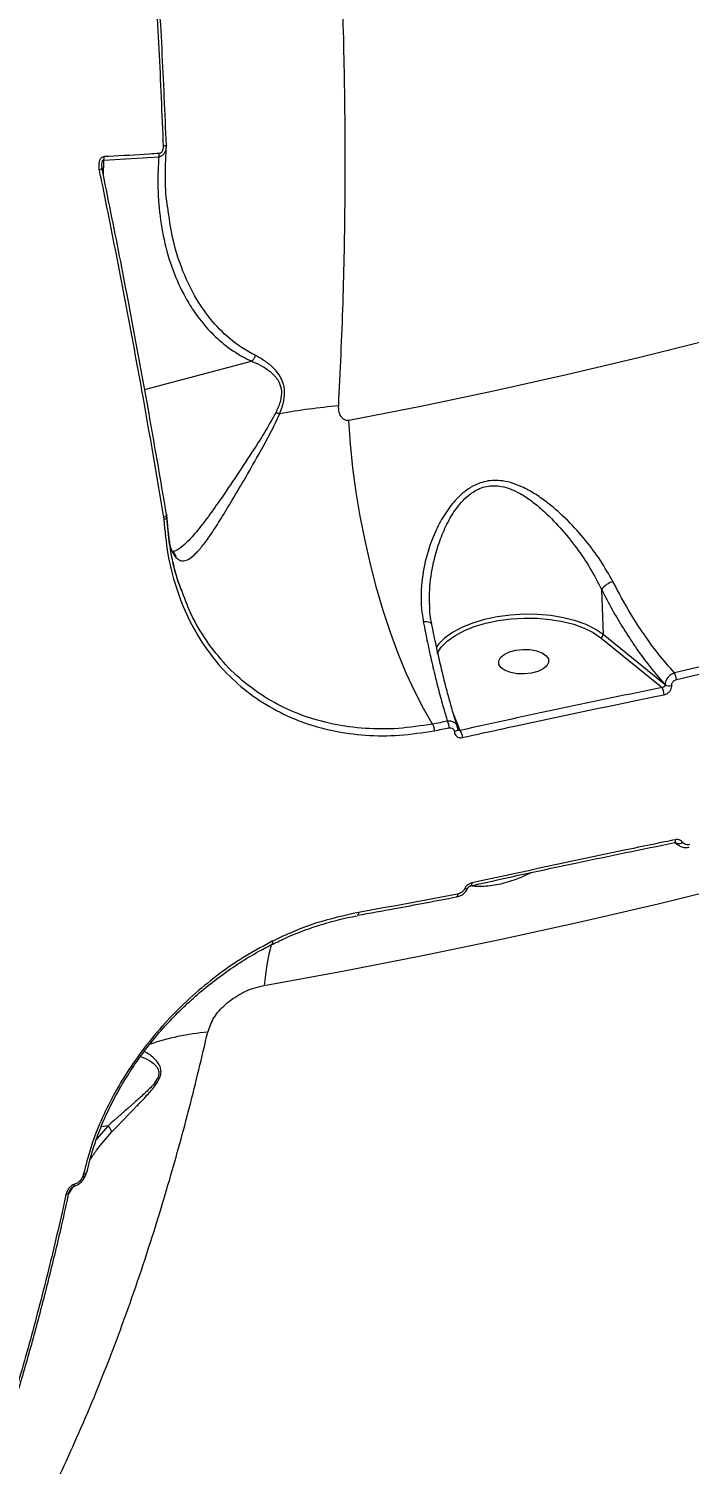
# Model space of a CAD drawing. Header units: millimetres. Extents: x -7447 to 8662, y -5576 to 6370.
# Drawn here: x 3415.1 to 3533.4, y -2209 to -1951.9 of the extents above; entities that cross this region are included whole.
import ezdxf

# ---------------------------------------------------------------- set-up
doc = ezdxf.new("R2010")
doc.units = ezdxf.units.MM
doc.layers.add('DiKom', color=7, linetype='Continuous')
doc.layers.add('DIKOM_ОБЪЕКТ', color=7, linetype='Continuous')
doc.styles.add('style1', font='arial.ttf', dxfattribs={"width": 0.8})
doc.dimstyles.new('1-50', dxfattribs={"dimtxt": 300, "dimasz": 200, "dimexe": 100, "dimexo": 0, "dimgap": 100, "dimtad": 1, "dimdec": 0, "dimtxsty": 'style1', "dimcen": 0, "dimclrd": 7, "dimclre": 7, "dimadec": 1, "dimazin": 2, "dimtfac": 1, "dimtdec": 0, "dimtmove": 1, "dimatfit": 3, "dimfxl": 0, "dimlwd": 25, "dimlwe": 18, "dimarcsym": 0})

# ---------------------------------------------------------------- blocks, each defined once
blk = doc.blocks.new('*D10')
at = {"color": 7, "linetype": 'Continuous', "lineweight": 18, "transparency": 16777216}
for p, q in [((-5489.75, 240.8), (-5489.75, 4573.49)), ((4778.18, -2126.78), (4778.18, 4573.49))]:
    blk.add_line(p, q, dxfattribs=at)
at = {"color": 7, "linetype": 'Continuous', "lineweight": 25, "transparency": 16777216}
blk.add_line((4578.18, 4473.49), (-5289.75, 4473.49), dxfattribs=at)
at = {"color": 7, "linetype": 'Continuous', "transparency": 16777216}
for points in [[(-5289.75, 4506.82), (-5289.75, 4440.16), (-5489.75, 4473.49)], [(4578.18, 4506.82), (4578.18, 4440.16), (4778.18, 4473.49)]]:
    blk.add_solid(points, dxfattribs=at)
at = {"layer": 'Defpoints', "color": 0, "linetype": 'Continuous', "transparency": 16777216}
for p in [(-5489.75, 4473.49), (-5489.75, 240.8), (4778.18, -2126.78)]:
    blk.add_point(p, dxfattribs=at)
at = {"color": 0, "linetype": 'Continuous', "lineweight": 15, "transparency": 16777216, "insert": (-777.31, 4726.76), "char_height": 300, "attachment_point": 5, "style": 'style1'}
blk.add_mtext('10300', dxfattribs=at)
blk = doc.blocks.new('*D11')
at = {"color": 7, "linetype": 'Continuous', "lineweight": 18, "transparency": 16777216}
for p, q in [((2045.4, 3512.26), (7772.09, 3512.26)), ((-1858.48, -4091.08), (7772.09, -4091.08))]:
    blk.add_line(p, q, dxfattribs=at)
at = {"color": 7, "linetype": 'Continuous', "lineweight": 25, "transparency": 16777216}
blk.add_line((7672.09, -3891.08), (7672.09, 3312.26), dxfattribs=at)
at = {"color": 7, "linetype": 'Continuous', "transparency": 16777216}
for points in [[(7638.76, 3312.26), (7705.42, 3312.26), (7672.09, 3512.26)], [(7638.76, -3891.08), (7705.42, -3891.08), (7672.09, -4091.08)]]:
    blk.add_solid(points, dxfattribs=at)
at = {"layer": 'Defpoints', "color": 0, "linetype": 'Continuous', "transparency": 16777216}
for p in [(2045.4, 3512.26), (7672.09, 3512.26), (-1858.48, -4091.08)]:
    blk.add_point(p, dxfattribs=at)
at = {"color": 0, "linetype": 'Continuous', "lineweight": 15, "transparency": 16777216, "insert": (7418.92, 3.22), "char_height": 300, "attachment_point": 5, "rotation": 90, "style": 'style1'}
blk.add_mtext('7600', dxfattribs=at)
blk = doc.blocks.new('*D12')
at = {"layer": 'Defpoints', "color": 0, "transparency": 16777216}
for p in [(-7446.93, 5919.72), (-7446.93, 736.93), (6905.53, -2412.68)]:
    blk.add_point(p, dxfattribs=at)
at = {"layer": 'DiKom', "color": 7, "lineweight": 18, "transparency": 16777216}
for p, q in [((-7446.93, 736.93), (-7446.93, 6019.72)), ((6905.53, -2412.68), (6905.53, 6019.72))]:
    blk.add_line(p, q, dxfattribs=at)
at = {"layer": 'DiKom', "color": 7, "lineweight": 25, "transparency": 16777216}
blk.add_line((6705.53, 5919.72), (-7246.93, 5919.72), dxfattribs=at)
at = {"layer": 'DiKom', "color": 7, "transparency": 16777216}
for points in [[(-7246.93, 5953.05), (-7246.93, 5886.39), (-7446.93, 5919.72)], [(6705.53, 5953.05), (6705.53, 5886.39), (6905.53, 5919.72)]]:
    blk.add_solid(points, dxfattribs=at)
at = {"layer": 'DiKom', "color": 0, "transparency": 16777216, "insert": (-918.31, 6173), "char_height": 300, "attachment_point": 5, "style": 'style1'}
blk.add_mtext('14300', dxfattribs=at)
blk = doc.blocks.new('*D13')
at = {"layer": 'Defpoints', "color": 0, "transparency": 16777216}
for p in [(2049.72, 5594.27), (-1141.86, -5576.35), (8561.69, -5576.35)]:
    blk.add_point(p, dxfattribs=at)
at = {"layer": 'DiKom', "color": 7, "lineweight": 18, "transparency": 16777216}
for p, q in [((2049.72, 5594.27), (8661.69, 5594.27)), ((-1141.86, -5576.35), (8661.69, -5576.35))]:
    blk.add_line(p, q, dxfattribs=at)
at = {"layer": 'DiKom', "color": 7, "lineweight": 25, "transparency": 16777216}
blk.add_line((8561.69, 5394.27), (8561.69, -5376.35), dxfattribs=at)
at = {"layer": 'DiKom', "color": 7, "transparency": 16777216}
for points in [[(8528.35, 5394.27), (8595.02, 5394.27), (8561.69, 5594.27)], [(8528.35, -5376.35), (8595.02, -5376.35), (8561.69, -5576.35)]]:
    blk.add_solid(points, dxfattribs=at)
at = {"layer": 'DiKom', "color": 0, "transparency": 16777216, "insert": (8308.52, 8.96), "char_height": 300, "attachment_point": 5, "rotation": 90, "style": 'style1'}
blk.add_mtext('11200', dxfattribs=at)

msp = doc.modelspace()

# ---------------------------------------------------------------- linework, layer by layer
at = {"layer": 'DIKOM_ОБЪЕКТ', "color": 7, "linetype": 'Continuous', "lineweight": 15}
for p, q in [((3428.51, -1975.41), (3438.37, -1974.83)), ((3439.73, -1973.16), (3439.73, -1972.77)), ((3428.47, -1978.24), (3428.51, -1975.41)), ((3435.83, -2016.51), (3455.01, -2011.46)), ((3439.81, -2039.33), (3439.77, -2038.87)), ((3439.79, -2038.99), (3439.79, -2038.96)), ((3439.23, -2039.42), (3439.24, -2039.46)), ((3439.24, -2039.46), (3439.28, -2039.79)), ((3441.06, -2045.72), (3440.85, -2045.46)), ((3441.17, -2046.24), (3441.45, -2046.6)), ((3442.39, -2052.46), (3442.24, -2052.02)), ((3442.42, -2052.36), (3442.27, -2051.98)), ((3517.71, -2052.32), (3517.99, -2060.41)), ((3487.3, -2058.62), (3487.29, -2058.6)), ((3517.57, -2060.98), (3528.57, -2069.9)), ((3529.1, -2069.42), (3517.99, -2060.41)), ((3529.09, -2069.4), (3529.1, -2069.42)), ((3530.29, -2069.57), (3530.29, -2069.54)), ((3492.41, -2077.58), (3491.24, -2074.8)), ((3491.97, -2077.39), (3491.97, -2077.37)), ((3491.34, -2077.82), (3491.34, -2077.84)), ((3530.83, -2097.67), (3531.31, -2098.01)), ((3531.01, -2097.67), (3531.16, -2097.78)), ((3531.3, -2098), (3531.54, -2098.17)), ((3458.76, -2115.78), (3458.75, -2115.78)), ((3429.28, -2148.44), (3427.18, -2150.88)), ((3429.28, -2148.44), (3428.06, -2148.58)), ((3424.89, -2157.04), (3424.75, -2157.46)), ((3425.46, -2156.68), (3425.47, -2156.64)), ((3422.21, -2160.74), (3423.04, -2159.32))]:
    msp.add_line(p, q, dxfattribs=at)
at = {"layer": 'DIKOM_ОБЪЕКТ', "color": 7, "linetype": 'Continuous', "lineweight": 15, "flags": 128}
for points in [[(3439.73, -1972.77), (3439.74, -1972.8), (3439.72, -1972.82), (3439.68, -1972.85), (3439.61, -1972.88), (3439.52, -1972.9), (3439.42, -1972.92), (3439.3, -1972.94), (3439.16, -1972.96)], [(3428.22, -1976.87), (3428.22, -1976.9), (3428.19, -1976.95), (3428.14, -1977), (3428.06, -1977.05), (3427.95, -1977.11), (3427.83, -1977.16), (3427.68, -1977.21)], [(3428.19, -1976.82), (3428.22, -1976.86), (3428.22, -1976.87)], [(3616.86, -1984.08), (3603.68, -1988.42), (3590.49, -1992.59), (3577.29, -1996.59), (3564.08, -2000.41), (3550.89, -2004.06), (3537.72, -2007.52), (3524.57, -2010.81), (3511.45, -2013.91), (3498.38, -2016.82), (3485.36, -2019.55), (3472.41, -2022.09)], [(3487.42, -2076.45), (3485.81, -2073.69), (3484.23, -2070.64), (3482.71, -2067.33), (3481.26, -2063.78), (3479.88, -2060.03), (3478.59, -2056.1), (3477.39, -2052.02), (3476.3, -2047.82), (3475.33, -2043.55), (3474.47, -2039.22), (3473.75, -2034.88), (3473.16, -2030.55), (3472.71, -2026.28), (3472.41, -2022.09)], [(3439.79, -2038.96), (3439.79, -2039.01), (3439.76, -2039.08), (3439.71, -2039.15), (3439.62, -2039.23), (3439.51, -2039.29), (3439.38, -2039.36), (3439.23, -2039.42)], [(3439.79, -2038.99), (3439.8, -2039.03), (3439.77, -2039.11), (3439.72, -2039.18), (3439.63, -2039.26), (3439.52, -2039.33), (3439.39, -2039.4), (3439.24, -2039.46)], [(3439.75, -2038.88), (3439.78, -2038.94), (3439.79, -2038.96)], [(3592.03, -2051.19), (3584.36, -2053.41), (3576.69, -2055.57), (3569.02, -2057.67), (3561.36, -2059.72), (3553.71, -2061.7), (3546.06, -2063.63), (3538.43, -2065.49), (3530.8, -2067.3)], [(3531.14, -2068.48), (3538.77, -2066.68), (3546.41, -2064.81), (3554.06, -2062.88), (3561.72, -2060.9), (3569.39, -2058.85), (3577.06, -2056.75), (3584.73, -2054.58), (3592.41, -2052.36)], [(3517.99, -2060.41), (3516.6, -2059.46), (3514.94, -2058.63), (3513.03, -2057.94), (3510.92, -2057.4), (3508.65, -2057.02), (3506.27, -2056.81), (3503.84, -2056.78), (3501.41, -2056.92), (3499.03, -2057.24), (3496.75, -2057.72), (3494.62, -2058.36), (3492.69, -2059.15), (3491.01, -2060.05), (3489.6, -2061.06), (3488.51, -2062.16), (3488.09, -2062.71)], [(3487.29, -2058.6), (3487.24, -2058.49), (3487.12, -2058.37), (3486.94, -2058.27), (3486.7, -2058.2), (3486.43, -2058.15), (3486.11, -2058.13), (3485.78, -2058.14)], [(3489.37, -2062.25), (3490.05, -2061.61), (3491.41, -2060.63), (3493.04, -2059.75), (3494.91, -2059), (3496.97, -2058.38), (3499.19, -2057.91), (3501.5, -2057.6), (3503.86, -2057.46), (3506.21, -2057.49), (3508.52, -2057.69), (3510.72, -2058.06), (3512.77, -2058.58), (3514.62, -2059.25), (3516.09, -2059.98)], [(3488.24, -2063.79), (3488.98, -2062.67), (3489.37, -2062.25)], [(3516.09, -2059.98), (3516.23, -2060.06), (3517.57, -2060.98)], [(3505.16, -2067.33), (3503.9, -2067.47), (3502.62, -2067.44), (3501.44, -2067.23), (3500.45, -2066.86), (3499.73, -2066.36), (3499.33, -2065.77), (3499.29, -2065.15), (3499.61, -2064.54), (3500.27, -2063.98), (3501.21, -2063.53), (3502.36, -2063.23), (3503.62, -2063.09), (3504.89, -2063.12), (3506.07, -2063.33), (3507.07, -2063.7), (3507.79, -2064.2), (3508.19, -2064.79), (3508.23, -2065.41), (3507.91, -2066.02), (3507.25, -2066.58), (3506.3, -2067.03), (3505.16, -2067.33)], [(3457.28, -2123.27), (3471.28, -2120.72), (3485.34, -2117.98), (3499.47, -2115.05), (3513.65, -2111.93), (3527.87, -2108.63), (3542.13, -2105.14), (3556.42, -2101.47), (3570.73, -2097.61), (3585.06, -2093.58), (3599.39, -2089.37), (3613.73, -2084.99), (3628.05, -2080.43), (3642.35, -2075.71), (3656.63, -2070.82)], [(3490.12, -2075.94), (3489.78, -2076), (3489.44, -2076.07), (3489.1, -2076.13), (3488.77, -2076.2), (3488.43, -2076.26), (3488.09, -2076.33), (3487.76, -2076.39), (3487.42, -2076.45)], [(3487.72, -2077.65), (3488.06, -2077.58), (3488.4, -2077.52), (3488.73, -2077.45), (3489.07, -2077.39), (3489.41, -2077.33), (3489.75, -2077.26), (3490.08, -2077.2), (3490.42, -2077.13)], [(3491.97, -2077.37), (3491.96, -2077.44), (3491.92, -2077.52), (3491.85, -2077.6), (3491.75, -2077.66), (3491.63, -2077.73), (3491.49, -2077.78), (3491.34, -2077.82)], [(3491.97, -2077.39), (3491.97, -2077.39), (3491.96, -2077.47), (3491.92, -2077.55), (3491.85, -2077.62), (3491.75, -2077.69), (3491.63, -2077.75), (3491.5, -2077.8), (3491.34, -2077.84)], [(3491.95, -2077.29), (3491.97, -2077.36), (3491.97, -2077.37)], [(3530.94, -2097.18), (3530.94, -2097.33), (3530.92, -2097.46), (3530.89, -2097.56), (3530.86, -2097.63), (3530.81, -2097.67), (3530.8, -2097.67)], [(3530.94, -2097.62), (3531.1, -2097.83), (3531.3, -2098)], [(3493.22, -2105.9), (3493.36, -2105.93), (3493.49, -2105.94), (3493.6, -2105.93), (3493.68, -2105.91), (3493.74, -2105.87), (3493.75, -2105.85)], [(3494.46, -2104.91), (3494.46, -2105.06), (3494.44, -2105.19), (3494.41, -2105.3), (3494.37, -2105.37), (3494.32, -2105.41), (3494.31, -2105.41)], [(3491.93, -2106.9), (3489.71, -2107.33), (3487.49, -2107.75), (3485.27, -2108.17), (3483.05, -2108.58), (3480.83, -2108.99), (3478.61, -2109.39), (3476.4, -2109.79), (3474.19, -2110.18)], [(3491.93, -2106.9), (3491.92, -2107.06), (3491.9, -2107.19), (3491.87, -2107.29), (3491.82, -2107.37), (3491.77, -2107.4), (3491.75, -2107.41)], [(3474.19, -2110.18), (3474.17, -2110.33), (3474.15, -2110.47), (3474.11, -2110.57), (3474.05, -2110.64), (3473.99, -2110.68), (3473.97, -2110.69)], [(3458.71, -2115.36), (3458.75, -2115.5), (3458.78, -2115.61), (3458.79, -2115.7), (3458.78, -2115.76), (3458.76, -2115.78)], [(3424.75, -2157.46), (3424.92, -2157.46), (3425.06, -2157.44), (3425.17, -2157.39), (3425.25, -2157.32), (3425.27, -2157.28)]]:
    msp.add_lwpolyline(points, dxfattribs=at)
at = {"layer": 'DIKOM_ОБЪЕКТ', "color": 7, "linetype": 'Continuous', "lineweight": 15}
for centre, radius, start, end in [((3426.97, -1974.82), 1.64, 338.8109, 0.1763), ((3436.79, -1974.27), 1.68, 340.496, 1.2218), ((3498.16, -1930.51), 98.08, 246.7033, 247.1269), ((3480.38, -2132.11), 113.08, 94.9594, 100.362), ((3439.41, -2046.54), 1.78, 9.5394, 37.6653), ((3521.05, -2055.02), 4.29, 107.6183, 141.0842), ((3517.38, -2060.4), 0.609, 288.4154, 359.2818), ((3527.97, -2068.74), 3.18, 4.6016, 26.9389), ((3526.23, -2071.26), 2.7, 1.4834, 30.2715), ((3529.88, -2067.95), 1.64, 241.3819, 284.4984), ((3529.88, -2067.97), 1.65, 241.4114, 284.4826), ((3487.86, -2077.15), 2.57, 0.5074, 28.2602), ((3490.34, -2078.93), 2.47, 1.5314, 33.1623), ((3531.55, -2096.83), 1.03, 247.5788, 310.9612), ((3503.56, -2127.3), 46.45, 165.7171, 175.0137), ((3451.01, -2176.38), 44.9, 94.9209, 108.7309), ((3424.92, -2156.46), 0.582, 266.4581, 336.9985), ((3422.88, -2158.96), 0.402, 306.6059, 10.7237), ((3421.8, -2160.04), 0.574, 266.3264, 338.7471)]:
    msp.add_arc(centre, radius, start, end, dxfattribs=at)
for points, knots in [([(3449.6, -1328.09), (3449.02, -1328.26), (3447.46, -1328.74), (3445.04, -1329.86), (3442.39, -1331.36), (3439.96, -1333.09), (3437.76, -1335), (3435.81, -1337.06), (3434.11, -1339.21), (3432.66, -1341.43), (3431.46, -1343.65), (3430.51, -1345.84), (3429.77, -1347.94), (3429.22, -1349.94), (3428.83, -1351.82), (3428.57, -1353.57), (3428.42, -1355.21), (3428.35, -1356.75), (3428.35, -1358.22), (3428.41, -1359.63), (3428.52, -1361.03), (3428.69, -1362.46), (3428.91, -1363.97), (3429.22, -1365.7), (3429.7, -1367.92), (3430.35, -1370.59), (3431.19, -1373.64), (3432.09, -1376.77), (3433.1, -1380.07), (3434.21, -1383.61), (3435.45, -1387.44), (3436.78, -1391.46), (3438.21, -1395.7), (3439.74, -1400.18), (3441.37, -1404.89), (3443.11, -1409.85), (3444.96, -1415.06), (3446.91, -1420.52), (3448.97, -1426.23), (3451.13, -1432.19), (3453.39, -1438.39), (3455.76, -1444.85), (3458.24, -1451.54), (3460.8, -1458.46), (3463.46, -1465.57), (3466.2, -1472.89), (3469.04, -1480.43), (3471.97, -1488.2), (3475, -1496.19), (3478.12, -1504.39), (3481.33, -1512.79), (3484.62, -1521.41), (3488, -1530.21), (3491.46, -1539.2), (3495, -1548.37), (3498.63, -1557.74), (3502.33, -1567.29), (3506.1, -1576.98), (3509.93, -1586.79), (3513.81, -1596.72), (3517.75, -1606.8), (3521.76, -1617.03), (3525.84, -1627.41), (3529.98, -1637.91), (3534.17, -1648.54), (3538.42, -1659.29), (3542.72, -1670.15), (3547.07, -1681.1), (3551.45, -1692.13), (3555.89, -1703.27), (3560.36, -1714.5), (3564.88, -1725.79), (3569.41, -1737.12), (3573.95, -1748.45), (3578.5, -1759.79), (3583.08, -1771.18), (3587.69, -1782.63), (3592.34, -1794.14), (3597.01, -1805.7), (3601.7, -1817.3), (3606.41, -1828.92), (3611.13, -1840.53), (3615.84, -1852.14), (3620.56, -1863.71), (3625.26, -1875.24), (3629.94, -1886.7), (3634.6, -1898.09), (3639.23, -1909.4), (3643.85, -1920.66), (3648.47, -1931.89), (3653.09, -1943.11), (3657.69, -1954.27), (3662.26, -1965.34), (3666.81, -1976.32), (3671.3, -1987.17), (3675.76, -1997.91), (3680.18, -2008.53), (3684.56, -2019.03), (3688.89, -2029.4), (3693.17, -2039.64), (3697.41, -2049.76), (3701.6, -2059.75), (3705.75, -2069.59), (3709.83, -2079.28), (3713.86, -2088.81), (3717.83, -2098.19), (3721.74, -2107.41), (3725.58, -2116.43), (3729.34, -2125.24), (3733.02, -2133.83), (3736.61, -2142.22), (3740.14, -2150.42), (3743.59, -2158.42), (3746.97, -2166.21), (3750.26, -2173.79), (3753.47, -2181.16), (3756.59, -2188.3), (3759.62, -2195.21), (3762.57, -2201.88), (3765.43, -2208.33), (3768.2, -2214.56), (3770.87, -2220.53), (3773.44, -2226.24), (3775.9, -2231.67), (3778.26, -2236.85), (3780.53, -2241.79), (3782.71, -2246.49), (3784.78, -2250.93), (3786.77, -2255.12), (3788.65, -2259.06), (3790.45, -2262.77), (3792.16, -2266.23), (3793.79, -2269.47), (3795.36, -2272.5), (3796.89, -2275.39), (3798.48, -2278.24), (3799.99, -2280.8), (3801.33, -2282.9), (3802.43, -2284.48), (3803.35, -2285.7), (3804.3, -2286.87), (3805.29, -2288), (3806.36, -2289.12), (3807.52, -2290.23), (3808.82, -2291.34), (3810.27, -2292.46), (3811.9, -2293.57), (3813.74, -2294.64), (3815.8, -2295.66), (3818.07, -2296.57), (3820.55, -2297.33), (3823.19, -2297.89), (3825.96, -2298.23), (3828.8, -2298.31), (3831.78, -2298.1), (3834.85, -2297.59), (3837.9, -2296.71), (3840.21, -2295.84), (3841.44, -2295.18), (3841.75, -2295.02)], [0, 0, 0, 0, 0.001201, 0.003259, 0.00528, 0.007266, 0.00922, 0.011142, 0.013033, 0.014891, 0.016715, 0.018505, 0.020265, 0.022009, 0.023761, 0.025545, 0.0274, 0.029375, 0.031526, 0.033922, 0.036655, 0.039847, 0.04368, 0.04846, 0.054794, 0.064418, 0.07374, 0.082405, 0.090649, 0.099374, 0.107793, 0.116, 0.124155, 0.132208, 0.140204, 0.148165, 0.156105, 0.16404, 0.171985, 0.179859, 0.187756, 0.195668, 0.203577, 0.211463, 0.219306, 0.227092, 0.234914, 0.242753, 0.250582, 0.258408, 0.26624, 0.274083, 0.281947, 0.289758, 0.297586, 0.305445, 0.313317, 0.321175, 0.328997, 0.336766, 0.344537, 0.352361, 0.360174, 0.367986, 0.375802, 0.383628, 0.391472, 0.399286, 0.407091, 0.414925, 0.422774, 0.430618, 0.438438, 0.446218, 0.453962, 0.461712, 0.469492, 0.477299, 0.485125, 0.492968, 0.50082, 0.508677, 0.516531, 0.524377, 0.532208, 0.540019, 0.547805, 0.555561, 0.563299, 0.57111, 0.57894, 0.586781, 0.594625, 0.602464, 0.610289, 0.618082, 0.625893, 0.633697, 0.641496, 0.649296, 0.657103, 0.664925, 0.672775, 0.68059, 0.688424, 0.696282, 0.704149, 0.712008, 0.71984, 0.727631, 0.735426, 0.743254, 0.751076, 0.758899, 0.766729, 0.774573, 0.782442, 0.790279, 0.798122, 0.806004, 0.813906, 0.82181, 0.829693, 0.83754, 0.845367, 0.853285, 0.861211, 0.869157, 0.877137, 0.885169, 0.893274, 0.901498, 0.909749, 0.918211, 0.926975, 0.936274, 0.946829, 0.954445, 0.958709, 0.96234, 0.965388, 0.968008, 0.970318, 0.972407, 0.974346, 0.976192, 0.977994, 0.979788, 0.981591, 0.983423, 0.985288, 0.987183, 0.989099, 0.991027, 0.992963, 0.995111, 0.997225, 0.999298, 1, 1, 1, 1]), ([(3841.72, -2294.95), (3841.66, -2295.01), (3841.46, -2295.22), (3840.76, -2294.73), (3839.59, -2293.44), (3838.03, -2291.19), (3836.12, -2288.08), (3833.88, -2284.13), (3831.33, -2279.38), (3828.47, -2273.85), (3825.3, -2267.54), (3821.78, -2260.37), (3817.91, -2252.32), (3813.69, -2243.38), (3809.15, -2233.65), (3804.36, -2223.25), (3799.34, -2212.22), (3794.1, -2200.59), (3788.6, -2188.29), (3782.8, -2175.23), (3776.69, -2161.38), (3770.29, -2146.75), (3763.66, -2131.52), (3756.88, -2115.85), (3749.97, -2099.81), (3742.94, -2083.43), (3735.75, -2066.57), (3728.34, -2049.12), (3720.7, -2031.07), (3712.86, -2012.45), (3704.89, -1993.46), (3696.89, -1974.33), (3688.88, -1955.08), (3680.86, -1935.77), (3672.79, -1916.24), (3664.59, -1896.35), (3656.28, -1876.11), (3647.87, -1855.56), (3639.46, -1834.93), (3630.72, -1813.4), (3621.66, -1791.01), (3612.32, -1767.81), (3602.99, -1744.55), (3593.69, -1721.28), (3584.45, -1698.07), (3575.83, -1676.29), (3567.8, -1655.95), (3560.37, -1637.03), (3553.08, -1618.41), (3545.88, -1599.95), (3538.8, -1581.7), (3531.84, -1563.68), (3525.09, -1546.12), (3518.62, -1529.22), (3512.45, -1513), (3506.57, -1497.45), (3500.92, -1482.43), (3495.47, -1467.85), (3490.24, -1453.75), (3485.24, -1440.16), (3480.53, -1427.24), (3476.16, -1415.14), (3472.14, -1403.86), (3468.45, -1393.37), (3465.06, -1383.62), (3461.96, -1374.51), (3459.16, -1366.11), (3456.68, -1358.44), (3454.53, -1351.6), (3452.76, -1345.67), (3451.34, -1340.62), (3450.26, -1336.43), (3449.53, -1333.07), (3449.12, -1330.5), (3449.1, -1328.86), (3449.27, -1328.07), (3449.56, -1328.12), (3449.62, -1328.13)], [0, 0, 0, 0, 0.004915, 0.018122, 0.031707, 0.045304, 0.058902, 0.072487, 0.085714, 0.098952, 0.11219, 0.125416, 0.139028, 0.152653, 0.166277, 0.17989, 0.193117, 0.206356, 0.219595, 0.232823, 0.246435, 0.26006, 0.273685, 0.287297, 0.300508, 0.31373, 0.326951, 0.340162, 0.353755, 0.367361, 0.380966, 0.394559, 0.407771, 0.420994, 0.434217, 0.447429, 0.461024, 0.474632, 0.48824, 0.501835, 0.517118, 0.53241, 0.547692, 0.563305, 0.578927, 0.59454, 0.607769, 0.621009, 0.63425, 0.647479, 0.661092, 0.674718, 0.688344, 0.701957, 0.715163, 0.728381, 0.741599, 0.754805, 0.768394, 0.781994, 0.795595, 0.809184, 0.822412, 0.835651, 0.848891, 0.862119, 0.875733, 0.889359, 0.902986, 0.9166, 0.929824, 0.943058, 0.956293, 0.969516, 0.983126, 0.996748, 1, 1, 1, 1]), ([(3426.45, -1493.42), (3426.74, -1494.75), (3427.32, -1497.42), (3428.63, -1502.53), (3430.27, -1508.45), (3432.35, -1515.48), (3434.88, -1523.69), (3437.92, -1533.15), (3441.4, -1543.67), (3445.34, -1555.27), (3449.74, -1567.91), (3454.46, -1581.2), (3459.47, -1595.03), (3464.72, -1609.3), (3470.35, -1624.39), (3476.38, -1640.3), (3482.79, -1656.98), (3489.58, -1674.43), (3496.75, -1692.63), (3504.31, -1711.62), (3512.17, -1731.14), (3520.13, -1750.7), (3528.1, -1770.14), (3536.06, -1789.36), (3544.2, -1808.91), (3552.51, -1828.74), (3560.97, -1848.77), (3569.32, -1868.46), (3577.54, -1887.74), (3585.61, -1906.58), (3593.7, -1925.38), (3601.77, -1944.08), (3609.83, -1962.66), (3615.08, -1974.72), (3617.71, -1980.75)], [0, 0, 0, 0, 0.028334, 0.056667, 0.085283, 0.113898, 0.145532, 0.17719, 0.208824, 0.24139, 0.273983, 0.306549, 0.337187, 0.367849, 0.398487, 0.43001, 0.461558, 0.49308, 0.525743, 0.558406, 0.591537, 0.624669, 0.655787, 0.68693, 0.718048, 0.750073, 0.782124, 0.81415, 0.844705, 0.875282, 0.905838, 0.937217, 0.96862, 1, 1, 1, 1]), ([(3470.61, -2019.45), (3470.9, -2013.31), (3471.48, -2001.03), (3471.83, -1982.25), (3471.77, -1963.25), (3471.26, -1943.36), (3470.24, -1922.68), (3468.65, -1901.29), (3466.5, -1879.7), (3463.79, -1858), (3460.49, -1836.25), (3456.71, -1815.17), (3452.5, -1794.81), (3447.9, -1775.21), (3442.78, -1755.82), (3437.14, -1736.73), (3430.98, -1718.01), (3424.3, -1699.68), (3417.08, -1681.84), (3409.32, -1664.5), (3401.1, -1647.94), (3392.64, -1632.55), (3384.02, -1618.38), (3375.31, -1605.42), (3366.27, -1593.29), (3356.92, -1582.05), (3347.28, -1571.76), (3337.64, -1562.71), (3328.03, -1554.86), (3318.49, -1548.18), (3308.81, -1542.47), (3299.03, -1537.92), (3291.78, -1535.1), (3287.84, -1534.18), (3287.18, -1534.02)], [0, 0, 0, 0, 0.029061, 0.058122, 0.087472, 0.116822, 0.149268, 0.181739, 0.214184, 0.247586, 0.281016, 0.314417, 0.345842, 0.377291, 0.408716, 0.441048, 0.473405, 0.505737, 0.539238, 0.572739, 0.606721, 0.640703, 0.67262, 0.704562, 0.736479, 0.769326, 0.8022, 0.835047, 0.866387, 0.897749, 0.929089, 0.961274, 0.993483, 1, 1, 1, 1]), ([(3434.07, -1903.09), (3434.68, -1908.9), (3435.9, -1920.53), (3437.31, -1938.01), (3438.45, -1955.51), (3438.92, -1967.14), (3439.16, -1972.96)], [0, 0, 0, 0, 0.249121, 0.498244, 0.749122, 1, 1, 1, 1]), ([(3439.73, -1972.77), (3439.49, -1967.01), (3439.02, -1955.48), (3437.9, -1938.05), (3436.49, -1920.55), (3435.27, -1908.86), (3434.66, -1903.02)], [0, 0, 0, 0, 0.249122, 0.498244, 0.749121, 1, 1, 1, 1]), ([(3428.62, -1974.81), (3428.52, -1974.83), (3428.32, -1974.85), (3428.07, -1975.03), (3427.84, -1975.33), (3427.64, -1975.82), (3427.57, -1976.49), (3427.65, -1976.97), (3427.68, -1977.21)], [0, 0, 0, 0, 0.109872, 0.220018, 0.325757, 0.492528, 0.753761, 1, 1, 1, 1]), ([(3438.46, -1974.23), (3437.86, -1974.27), (3434.84, -1974.48), (3431.56, -1974.66), (3428.89, -1974.8), (3428.62, -1974.81)], [0, 0, 0, 0, 0.183176, 0.915883, 1, 1, 1, 1]), ([(3438.37, -1974.83), (3438.3, -1975.98), (3438.14, -1979.11), (3438.35, -1984.1), (3439.2, -1989.72), (3440.74, -1995.08), (3442.7, -1999.39), (3444.88, -2002.91), (3447.11, -2005.74), (3449.95, -2008.43), (3452.66, -2010.3), (3454.48, -2011.2), (3455.01, -2011.46)], [0, 0, 0, 0, 0.078336, 0.212592, 0.347267, 0.481795, 0.61585, 0.691667, 0.782073, 0.87262, 0.962815, 1, 1, 1, 1]), ([(3438.37, -1974.83), (3438.54, -1974.78), (3438.89, -1974.69), (3439.31, -1974.32), (3439.6, -1973.82), (3439.72, -1973.41), (3439.73, -1973.18), (3439.73, -1973.16)], [0, 0, 0, 0, 0.234894, 0.469618, 0.70913, 0.976772, 1, 1, 1, 1]), ([(3439.16, -1972.96), (3439.16, -1973.13), (3439.15, -1973.43), (3439.02, -1973.81), (3438.85, -1974.05), (3438.66, -1974.19), (3438.53, -1974.22), (3438.46, -1974.23)], [0, 0, 0, 0, 0.319678, 0.561909, 0.72796, 0.864131, 1, 1, 1, 1]), ([(3440.08, -1984.59), (3440.01, -1984.19), (3439.63, -1982.1), (3439.49, -1978.16), (3439.65, -1974.57), (3439.73, -1972.77)], [0, 0, 0, 0, 0.10733, 0.553659, 1, 1, 1, 1]), ([(3427.68, -1977.21), (3427.81, -1977.84), (3428.46, -1981.01), (3430.11, -1989.23), (3432.55, -2001.8), (3435.83, -2019.45), (3437.95, -2031.88), (3439.23, -2039.42)], [0, 0, 0, 0, 0.02999, 0.149953, 0.39007, 0.630191, 1, 1, 1, 1]), ([(3428.17, -1976.3), (3428.17, -1976.16), (3428.18, -1975.93), (3428.24, -1975.65), (3428.3, -1975.5), (3428.36, -1975.44), (3428.39, -1975.42), (3428.42, -1975.4), (3428.46, -1975.4), (3428.49, -1975.4), (3428.51, -1975.41)], [0, 0, 0, 0, 0.426589, 0.679118, 0.800581, 0.84281, 0.885293, 0.897331, 0.939062, 1, 1, 1, 1]), ([(3428.25, -1976.86), (3428.22, -1976.76), (3428.16, -1976.58), (3428.17, -1976.39), (3428.18, -1976.31)], [0, 0, 0, 0, 0.579928, 1, 1, 1, 1]), ([(3439.75, -2038.88), (3438.89, -2033.82), (3437.17, -2023.71), (3434.36, -2008.26), (3431.39, -1992.65), (3429.25, -1982.1), (3428.19, -1976.82)], [0, 0, 0, 0, 0.249271, 0.49854, 0.749271, 1, 1, 1, 1]), ([(3455.71, -2010.44), (3454.9, -2009.99), (3452.44, -2008.65), (3449.11, -2005.77), (3445.64, -2001.42), (3442.86, -1996.12), (3440.92, -1990.34), (3440.34, -1986.37), (3440.08, -1984.59)], [0, 0, 0, 0, 0.080432, 0.243055, 0.405935, 0.616731, 0.828269, 1, 1, 1, 1]), ([(3455.02, -2011.46), (3455.16, -2011.31), (3455.42, -2011.05), (3455.62, -2010.67), (3455.7, -2010.47), (3455.71, -2010.44)], [0, 0, 0, 0, 0.499413, 0.915506, 1, 1, 1, 1]), ([(3460.04, -2020.87), (3460.34, -2020.08), (3460.87, -2018.64), (3460.99, -2016.46), (3460.4, -2014.41), (3459.1, -2012.74), (3457.44, -2011.39), (3456.29, -2010.76), (3455.71, -2010.44)], [0, 0, 0, 0, 0.167264, 0.304309, 0.441666, 0.637031, 0.816722, 1, 1, 1, 1]), ([(3455.01, -2011.46), (3455.01, -2011.46), (3455.01, -2011.46), (3455.01, -2011.46), (3455.02, -2011.46), (3455.02, -2011.46)], [0, 0, 0, 0, 0.462742, 0.832052, 1, 1, 1, 1]), ([(3455.02, -2011.46), (3455.02, -2011.46), (3455.15, -2011.51), (3455.85, -2011.8), (3457.12, -2012.41), (3458.73, -2013.55), (3459.95, -2014.99), (3460.44, -2016.77), (3460.24, -2018.68), (3459.68, -2019.91), (3459.38, -2020.59)], [0, 0, 0, 0, 0.000271, 0.04146, 0.224303, 0.406574, 0.584993, 0.712496, 0.84046, 1, 1, 1, 1]), ([(3459.38, -2020.59), (3458.7, -2021.81), (3457.34, -2024.29), (3454.77, -2028.24), (3451.93, -2032.54), (3449.13, -2036.66), (3446.66, -2040.1), (3444.66, -2042.61), (3442.94, -2044.37), (3441.74, -2045.32), (3441.11, -2045.5), (3440.93, -2045.56)], [0, 0, 0, 0, 0.104233, 0.210971, 0.359562, 0.51197, 0.634702, 0.760379, 0.858049, 0.958112, 1, 1, 1, 1]), ([(3441.45, -2046.6), (3441.69, -2046.81), (3442.18, -2047.24), (3443.03, -2047.24), (3443.97, -2046.81), (3445.06, -2045.88), (3446.32, -2044.42), (3447.82, -2042.33), (3449.55, -2039.65), (3451.61, -2036.23), (3453.96, -2032.23), (3456.28, -2028.16), (3458.4, -2024.38), (3459.49, -2022.05), (3460.04, -2020.87)], [0, 0, 0, 0, 0.063798, 0.129341, 0.195695, 0.263427, 0.342261, 0.422706, 0.517078, 0.613404, 0.725398, 0.839997, 0.91932, 1, 1, 1, 1]), ([(3472.41, -2022.09), (3472.31, -2022.1), (3472.11, -2022.11), (3471.74, -2022.01), (3471.36, -2021.76), (3470.91, -2021.21), (3470.69, -2020.6), (3470.6, -2019.95), (3470.6, -2019.65), (3470.61, -2019.45)], [0, 0, 0, 0, 0.076748, 0.160507, 0.317385, 0.466138, 0.762482, 0.842837, 1, 1, 1, 1]), ([(3519.75, -2050.93), (3519.04, -2049.66), (3517.63, -2047.13), (3514.85, -2043.45), (3511.72, -2039.95), (3508.69, -2037.25), (3506, -2035.31), (3503.92, -2034.13), (3501.89, -2033.3), (3499.65, -2032.76), (3497, -2032.79), (3494.53, -2033.79), (3492.66, -2035.18), (3490.92, -2036.95), (3489.2, -2039.4), (3487.41, -2043), (3485.99, -2047.33), (3485.37, -2051.65), (3485.34, -2055.27), (3485.63, -2057.18), (3485.78, -2058.14)], [0, 0, 0, 0, 0.072774, 0.145623, 0.222085, 0.298516, 0.340923, 0.383291, 0.416482, 0.44961, 0.498642, 0.547787, 0.580843, 0.613963, 0.671081, 0.728318, 0.8132, 0.898073, 0.949045, 1, 1, 1, 1]), ([(3486.93, -2055.05), (3486.91, -2054.36), (3486.84, -2052.08), (3487.38, -2048.09), (3488.57, -2043.81), (3490.15, -2040.21), (3491.65, -2037.79), (3493.21, -2036.01), (3494.86, -2034.66), (3497.1, -2033.69), (3499.5, -2033.72), (3501.5, -2034.32), (3503.33, -2035.21), (3505.21, -2036.46), (3507.63, -2038.46), (3510.36, -2041.25), (3513.21, -2044.79), (3515.74, -2048.5), (3517.05, -2051.04), (3517.71, -2052.32)], [0, 0, 0, 0, 0.039298, 0.130727, 0.224555, 0.285238, 0.347101, 0.381006, 0.415749, 0.465388, 0.514952, 0.548899, 0.583835, 0.628815, 0.67445, 0.756796, 0.840948, 0.919565, 1, 1, 1, 1]), ([(3439.84, -2039.41), (3439.84, -2039.44), (3439.85, -2039.51), (3439.74, -2039.62), (3439.55, -2039.72), (3439.37, -2039.77), (3439.28, -2039.79)], [0, 0, 0, 0, 0.243735, 0.499977, 0.75624, 1, 1, 1, 1]), ([(3439.28, -2039.79), (3439.47, -2041.88), (3439.85, -2046.06), (3441.35, -2051.95), (3443.52, -2057.46), (3446.4, -2062.47), (3449.93, -2066.91), (3454.08, -2070.7), (3458.77, -2073.8), (3463.95, -2076.17), (3469.52, -2077.76), (3475.4, -2078.55), (3481.5, -2078.6), (3485.65, -2077.96), (3487.72, -2077.65)], [0, 0, 0, 0, 0.083617, 0.167165, 0.250417, 0.333852, 0.417303, 0.500488, 0.583738, 0.667139, 0.750456, 0.833395, 0.916627, 1, 1, 1, 1]), ([(3442.24, -2052.02), (3442.09, -2051.57), (3441.64, -2050.26), (3440.95, -2047.68), (3440.2, -2044), (3439.96, -2041.12), (3439.82, -2039.53)], [0, 0, 0, 0, 0.11838, 0.343057, 0.637874, 1, 1, 1, 1]), ([(3442.27, -2051.98), (3442.18, -2051.75), (3441.36, -2049.73), (3440.44, -2045.53), (3440.04, -2041.45), (3439.84, -2039.41)], [0, 0, 0, 0, 0.061393, 0.530119, 1, 1, 1, 1]), ([(3440.38, -2044.53), (3440.46, -2044.8), (3440.67, -2045.48), (3440.98, -2045.95), (3441.17, -2046.24)], [0, 0, 0, 0, 0.383924, 1, 1, 1, 1]), ([(3440.77, -2045.66), (3440.75, -2045.66), (3440.72, -2045.67), (3441.01, -2045.67), (3441.14, -2045.79), (3441.06, -2045.71), (3441.03, -2045.67)], [0, 0, 0, 0, 0.160382, 0.486739, 0.796433, 1, 1, 1, 1]), ([(3440.99, -2045.71), (3441.06, -2045.78), (3441.28, -2045.99), (3441.4, -2046.33), (3441.45, -2046.56), (3441.45, -2046.6)], [0, 0, 0, 0, 0.308942, 0.888787, 1, 1, 1, 1]), ([(3530.8, -2067.3), (3529.8, -2066.15), (3527.94, -2064.04), (3525.31, -2060.41), (3522.58, -2056.2), (3520.79, -2052.87), (3519.75, -2050.93)], [0, 0, 0, 0, 0.258077, 0.475005, 0.694073, 1, 1, 1, 1]), ([(3487.42, -2076.45), (3485.38, -2076.76), (3481.31, -2077.39), (3475.32, -2077.34), (3469.55, -2076.57), (3464.08, -2075.02), (3458.99, -2072.71), (3454.39, -2069.68), (3450.31, -2065.97), (3446.86, -2061.62), (3444.16, -2057.08), (3442.96, -2053.81), (3442.42, -2052.36)], [0, 0, 0, 0, 0.102433, 0.20425, 0.306099, 0.40853, 0.51017, 0.612555, 0.714538, 0.816354, 0.918924, 1, 1, 1, 1]), ([(3517.71, -2052.32), (3518.34, -2053.54), (3519.61, -2055.98), (3521.65, -2059.42), (3523.77, -2062.68), (3526.26, -2066.12), (3528.05, -2068.19), (3529.09, -2069.4)], [0, 0, 0, 0, 0.182561, 0.365118, 0.553032, 0.740945, 1, 1, 1, 1]), ([(3487.32, -2058.62), (3487.2, -2058.04), (3486.96, -2056.83), (3486.93, -2055.57), (3486.91, -2054.91)], [0, 0, 0, 0, 0.480242, 1, 1, 1, 1]), ([(3485.78, -2058.14), (3486.02, -2059.39), (3486.52, -2061.89), (3487.31, -2065.45), (3488.12, -2068.85), (3488.93, -2071.95), (3489.6, -2074.28), (3489.99, -2075.53), (3490.12, -2075.94)], [0, 0, 0, 0, 0.182792, 0.365592, 0.55374, 0.7419, 0.91419, 1, 1, 1, 1]), ([(3491.88, -2076.83), (3491.73, -2076.37), (3491.32, -2075.1), (3490.63, -2072.75), (3489.84, -2069.81), (3489.05, -2066.65), (3488.28, -2063.28), (3487.7, -2060.58), (3487.39, -2058.98), (3487.31, -2058.6)], [0, 0, 0, 0, 0.095037, 0.263324, 0.433169, 0.604067, 0.775518, 0.946981, 1, 1, 1, 1]), ([(3530.8, -2067.3), (3530.64, -2067.36), (3530.27, -2067.49), (3529.84, -2067.83), (3529.47, -2068.25), (3529.19, -2068.74), (3529.1, -2069.15), (3529.1, -2069.37), (3529.09, -2069.4)], [0, 0, 0, 0, 0.180498, 0.402925, 0.530981, 0.74964, 0.96641, 1, 1, 1, 1]), ([(3528.57, -2069.9), (3522.51, -2071.14), (3510.4, -2073.62), (3498.4, -2076.26), (3492.41, -2077.58)], [0, 0, 0, 0, 0.499918, 1, 1, 1, 1]), ([(3529.1, -2069.42), (3529.1, -2069.45), (3529.1, -2069.54), (3529.04, -2069.67), (3528.92, -2069.79), (3528.76, -2069.88), (3528.63, -2069.89), (3528.57, -2069.9)], [0, 0, 0, 0, 0.127625, 0.330703, 0.543824, 0.76808, 1, 1, 1, 1]), ([(3528.93, -2071.19), (3529.1, -2071.14), (3529.42, -2071.05), (3529.84, -2070.73), (3530.15, -2070.32), (3530.29, -2069.91), (3530.29, -2069.66), (3530.29, -2069.57)], [0, 0, 0, 0, 0.218326, 0.436791, 0.653016, 0.865711, 1, 1, 1, 1]), ([(3530.29, -2069.54), (3530.29, -2069.53), (3530.29, -2069.42), (3530.33, -2069.2), (3530.45, -2068.95), (3530.64, -2068.73), (3530.86, -2068.57), (3531.05, -2068.51), (3531.14, -2068.48)], [0, 0, 0, 0, 0.034023, 0.252241, 0.470477, 0.597987, 0.819373, 1, 1, 1, 1]), ([(3492.81, -2078.87), (3493.43, -2078.73), (3496.52, -2078.04), (3508.5, -2075.41), (3519.97, -2073.04), (3528.93, -2071.19)], [0, 0, 0, 0, 0.051712, 0.258557, 1, 1, 1, 1]), ([(3487.42, -2076.45), (3487.46, -2076.53), (3487.54, -2076.68), (3487.64, -2076.99), (3487.71, -2077.33), (3487.72, -2077.54), (3487.72, -2077.65)], [0, 0, 0, 0, 0.250039, 0.499972, 0.750037, 1, 1, 1, 1]), ([(3491.85, -2076.83), (3491.85, -2076.82), (3491.81, -2076.62), (3491.6, -2076.38), (3491.23, -2076.09), (3490.74, -2075.91), (3490.33, -2075.93), (3490.12, -2075.94)], [0, 0, 0, 0, 0.01998, 0.297951, 0.46221, 0.729433, 1, 1, 1, 1]), ([(3490.42, -2077.13), (3490.42, -2077.13), (3490.53, -2077.11), (3490.73, -2077.11), (3490.97, -2077.19), (3491.16, -2077.34), (3491.3, -2077.54), (3491.33, -2077.73), (3491.34, -2077.82)], [0, 0, 0, 0, 0.004286, 0.21983, 0.435494, 0.56814, 0.793737, 1, 1, 1, 1]), ([(3491.95, -2077.37), (3491.96, -2077.33), (3491.97, -2077.17), (3491.9, -2077.02), (3491.85, -2076.9)], [0, 0, 0, 0, 0.245525, 1, 1, 1, 1]), ([(3491.98, -2077.43), (3491.97, -2077.43), (3491.97, -2077.43), (3491.97, -2077.4), (3491.97, -2077.39)], [0, 0, 0, 0, 0.639548, 1, 1, 1, 1]), ([(3492.41, -2077.58), (3492.36, -2077.6), (3492.26, -2077.63), (3492.13, -2077.61), (3492.03, -2077.54), (3491.99, -2077.47), (3491.98, -2077.43)], [0, 0, 0, 0, 0.282152, 0.555393, 0.814828, 1, 1, 1, 1]), ([(3491.34, -2077.84), (3491.35, -2077.94), (3491.38, -2078.18), (3491.56, -2078.51), (3491.89, -2078.79), (3492.33, -2078.93), (3492.65, -2078.89), (3492.81, -2078.87)], [0, 0, 0, 0, 0.134301, 0.346968, 0.563235, 0.781706, 1, 1, 1, 1]), ([(3494.31, -2105.41), (3494.42, -2105.39), (3500.72, -2103.97), (3512.87, -2101.37), (3524.97, -2098.88), (3530.8, -2097.68)], [0, 0, 0, 0, 0.009304, 0.522659, 1, 1, 1, 1]), ([(3530.94, -2097.18), (3530.31, -2097.3), (3527.18, -2097.94), (3514.97, -2100.45), (3503.47, -2102.95), (3494.46, -2104.91)], [0, 0, 0, 0, 0.051221, 0.256123, 1, 1, 1, 1]), ([(3530.8, -2097.68), (3530.82, -2097.67), (3530.89, -2097.65), (3530.99, -2097.66), (3531.06, -2097.68), (3531.06, -2097.69), (3531.06, -2097.69)], [0, 0, 0, 0, 0.108295, 0.424535, 0.747416, 1, 1, 1, 1]), ([(3532.23, -2097.61), (3532.21, -2097.59), (3532.12, -2097.45), (3531.88, -2097.26), (3531.43, -2097.12), (3531.1, -2097.16), (3530.94, -2097.18)], [0, 0, 0, 0, 0.052443, 0.365025, 0.682745, 1, 1, 1, 1]), ([(3531.05, -2097.69), (3531.09, -2097.71), (3531.12, -2097.74), (3531.15, -2097.77), (3531.16, -2097.78)], [0, 0, 0, 0, 0.802633, 1, 1, 1, 1]), ([(3531.16, -2097.78), (3531.19, -2097.83), (3531.3, -2097.99), (3531.46, -2098.09), (3531.57, -2098.15)], [0, 0, 0, 0, 0.319903, 1, 1, 1, 1]), ([(3531.57, -2098.17), (3531.74, -2098.27), (3532.12, -2098.52), (3532.8, -2098.63), (3533.25, -2098.52), (3533.44, -2098.48)], [0, 0, 0, 0, 0.310013, 0.706329, 1, 1, 1, 1]), ([(3533.56, -2098.02), (3533.4, -2098.05), (3533.07, -2098.1), (3532.62, -2097.97), (3532.35, -2097.78), (3532.25, -2097.64), (3532.23, -2097.61)], [0, 0, 0, 0, 0.307662, 0.615911, 0.919071, 1, 1, 1, 1]), ([(3494.38, -2105.39), (3494.48, -2105.41), (3495.07, -2105.49), (3496.65, -2105.51), (3499.27, -2105.25), (3502.11, -2104.38), (3504.03, -2103.59), (3504.86, -2103.18), (3505.05, -2103.09)], [0, 0, 0, 0, 0.034648, 0.207548, 0.484293, 0.761764, 0.945781, 1, 1, 1, 1]), ([(3491.75, -2107.38), (3491.95, -2107.34), (3492.43, -2107.24), (3493.1, -2106.77), (3493.57, -2106.26), (3493.71, -2105.91), (3493.74, -2105.84)], [0, 0, 0, 0, 0.23044, 0.564637, 0.910073, 1, 1, 1, 1]), ([(3493.22, -2105.9), (3493.14, -2106.04), (3492.98, -2106.32), (3492.58, -2106.66), (3492.22, -2106.84), (3492, -2106.89), (3491.93, -2106.9)], [0, 0, 0, 0, 0.292772, 0.585163, 0.878847, 1, 1, 1, 1]), ([(3494.46, -2104.91), (3494.41, -2104.92), (3494.21, -2104.97), (3493.85, -2105.15), (3493.46, -2105.48), (3493.3, -2105.76), (3493.22, -2105.9)], [0, 0, 0, 0, 0.096411, 0.398592, 0.699042, 1, 1, 1, 1]), ([(3493.76, -2105.84), (3493.76, -2105.83), (3493.78, -2105.78), (3493.86, -2105.67), (3494, -2105.55), (3494.15, -2105.46), (3494.26, -2105.42), (3494.3, -2105.41), (3494.3, -2105.41)], [0, 0, 0, 0, 0.081432, 0.309417, 0.535366, 0.754827, 0.987048, 1, 1, 1, 1]), ([(3473.98, -2110.69), (3476.2, -2110.29), (3482.1, -2109.24), (3488.04, -2108.11), (3491.75, -2107.41)], [0, 0, 0, 0, 0.375855, 1, 1, 1, 1]), ([(3474.19, -2110.18), (3471.61, -2110.75), (3467.7, -2111.61), (3462.54, -2113.55), (3459.98, -2114.76), (3458.71, -2115.36)], [0, 0, 0, 0, 0.492767, 0.746391, 1, 1, 1, 1]), ([(3458.8, -2115.87), (3459.6, -2115.48), (3461.57, -2114.51), (3464.81, -2113.23), (3468.47, -2112.03), (3471.55, -2111.21), (3473.39, -2110.9), (3473.99, -2110.8)], [0, 0, 0, 0, 0.161739, 0.400968, 0.641059, 0.88148, 1, 1, 1, 1]), ([(3458.71, -2115.36), (3456.75, -2116.42), (3453.14, -2118.37), (3448.21, -2121.89), (3443.84, -2125.56), (3439.82, -2129.56), (3436.18, -2133.83), (3432.96, -2138.3), (3430.18, -2142.93), (3427.89, -2147.63), (3426.06, -2152.37), (3425.28, -2155.48), (3424.89, -2157.04)], [0, 0, 0, 0, 0.116682, 0.215085, 0.3138, 0.412202, 0.510064, 0.60823, 0.706087, 0.803957, 0.902132, 1, 1, 1, 1]), ([(3425.53, -2156.65), (3425.68, -2155.95), (3426.07, -2154.18), (3426.99, -2151.27), (3428.26, -2147.96), (3429.78, -2144.65), (3431.55, -2141.38), (3433.54, -2138.17), (3435.73, -2135.06), (3438.12, -2132.07), (3440.7, -2129.21), (3443.47, -2126.48), (3446.44, -2123.88), (3449.58, -2121.44), (3452.88, -2119.18), (3455.96, -2117.3), (3457.97, -2116.28), (3458.79, -2115.86)], [0, 0, 0, 0, 0.045081, 0.115046, 0.18527, 0.25554, 0.325609, 0.395297, 0.464465, 0.53298, 0.600981, 0.66946, 0.738779, 0.808804, 0.87936, 0.950226, 1, 1, 1, 1]), ([(3447.15, -2131.65), (3447.46, -2130.78), (3448.07, -2129.01), (3450.25, -2126.56), (3453.03, -2124.62), (3455.51, -2123.63), (3456.93, -2123.34), (3457.28, -2123.27)], [0, 0, 0, 0, 0.218695, 0.444775, 0.679407, 0.919188, 1, 1, 1, 1]), ([(3385.44, -2263.96), (3386.44, -2262.97), (3390.18, -2259.24), (3396.35, -2251.62), (3403.85, -2241.23), (3410.91, -2229.81), (3417.54, -2217.55), (3423.84, -2204.22), (3429.78, -2189.83), (3435.32, -2174.42), (3440, -2159.42), (3443.94, -2145.15), (3446.08, -2136.15), (3447.15, -2131.65)], [0, 0, 0, 0, 0.037027, 0.138845, 0.24058, 0.339703, 0.438903, 0.538026, 0.640009, 0.742074, 0.844056, 0.921955, 1, 1, 1, 1]), ([(3435.12, -2135.99), (3435.72, -2136.24), (3436.7, -2136.63), (3437.82, -2137.55), (3438.37, -2138.38), (3438.41, -2139.26), (3438.03, -2140.21), (3437.09, -2141.42), (3435.67, -2142.78), (3432.96, -2145.18), (3430.79, -2147.01), (3429.29, -2148.44), (3429.29, -2148.44)], [0, 0, 0, 0, 0.156178, 0.253834, 0.32964, 0.375339, 0.421043, 0.487399, 0.590815, 0.696713, 0.999653, 1, 1, 1, 1]), ([(3429.98, -2149.5), (3431.46, -2147.95), (3433.47, -2145.85), (3436.08, -2143.17), (3437.46, -2141.62), (3438.39, -2140.25), (3438.78, -2139.19), (3438.79, -2138.18), (3438.34, -2137.18), (3437.31, -2136), (3436.37, -2135.44), (3435.77, -2135.08)], [0, 0, 0, 0, 0.287434, 0.388656, 0.491315, 0.55993, 0.609167, 0.658146, 0.735729, 0.831501, 1, 1, 1, 1]), ([(3426.02, -2154.52), (3426.42, -2153.93), (3427.62, -2152.15), (3429.03, -2150.56), (3429.98, -2149.5)], [0, 0, 0, 0, 0.330861, 1, 1, 1, 1]), ([(3429.29, -2148.44), (3429.29, -2148.44), (3429.29, -2148.44), (3429.28, -2148.44), (3429.28, -2148.44), (3429.28, -2148.44)], [0, 0, 0, 0, 0.246774, 0.563293, 1, 1, 1, 1]), ([(3429.98, -2149.5), (3429.97, -2149.48), (3429.91, -2149.34), (3429.73, -2149), (3429.45, -2148.64), (3429.29, -2148.44)], [0, 0, 0, 0, 0.079398, 0.497171, 1, 1, 1, 1]), ([(3423.12, -2159.26), (3423.31, -2159.21), (3423.74, -2159.08), (3424.34, -2158.63), (3424.9, -2158.02), (3425.14, -2157.53), (3425.26, -2157.28)], [0, 0, 0, 0, 0.192635, 0.441672, 0.713508, 1, 1, 1, 1]), ([(3424.75, -2157.46), (3424.65, -2157.67), (3424.46, -2158.05), (3424.03, -2158.5), (3423.63, -2158.77), (3423.38, -2158.85), (3423.28, -2158.89)], [0, 0, 0, 0, 0.346744, 0.631335, 0.851385, 1, 1, 1, 1]), ([(3425.24, -2157.27), (3425.31, -2157.13), (3425.42, -2156.89), (3425.47, -2156.64), (3425.49, -2156.53)], [0, 0, 0, 0, 0.577114, 1, 1, 1, 1]), ([(3423.28, -2158.89), (3423.23, -2158.9), (3423.06, -2158.95), (3422.73, -2159.12), (3422.32, -2159.49), (3421.95, -2160.01), (3421.83, -2160.4), (3421.77, -2160.61)], [0, 0, 0, 0, 0.058002, 0.224551, 0.430063, 0.700565, 1, 1, 1, 1]), ([(3422.34, -2160.25), (3422.35, -2160.22), (3422.37, -2160.09), (3422.49, -2159.83), (3422.7, -2159.56), (3422.88, -2159.41), (3423, -2159.33), (3423.08, -2159.3), (3423.13, -2159.28), (3423.17, -2159.28), (3423.17, -2159.28), (3423.17, -2159.28)], [0, 0, 0, 0, 0.073455, 0.405247, 0.612422, 0.732106, 0.804212, 0.855979, 0.899607, 0.94543, 1, 1, 1, 1]), ([(3421.77, -2160.61), (3421.65, -2161.15), (3421.05, -2163.86), (3419.46, -2170.83), (3416.84, -2181.33), (3413.19, -2194.63), (3410.4, -2203.42), (3408.84, -2208.31)], [0, 0, 0, 0, 0.032159, 0.160793, 0.418284, 0.675775, 1, 1, 1, 1]), ([(3409.4, -2207.91), (3410.09, -2205.8), (3411.7, -2200.91), (3414.06, -2193), (3416.52, -2184.25), (3418.83, -2175.31), (3420.77, -2167.31), (3421.89, -2162.21), (3422.32, -2160.23)], [0, 0, 0, 0, 0.141573, 0.327466, 0.512787, 0.697382, 0.882074, 1, 1, 1, 1]), ([(3372.88, -2287.07), (3377.23, -2286.32), (3387.64, -2284.52), (3404.16, -2281.43), (3422.4, -2277.86), (3440.63, -2274.09), (3458.84, -2270.13), (3477.04, -2265.98), (3495.22, -2261.66), (3513.38, -2257.15), (3531.51, -2252.46), (3549.62, -2247.59), (3567.7, -2242.54), (3585.74, -2237.32), (3603.76, -2231.93), (3621.73, -2226.37), (3639.66, -2220.63), (3657.55, -2214.73), (3675.39, -2208.66), (3693.18, -2202.42), (3709.65, -2196.5), (3720.17, -2192.58), (3724.79, -2190.85)], [0, 0, 0, 0, 0.037223, 0.089179, 0.141025, 0.192765, 0.244405, 0.295951, 0.34741, 0.398786, 0.450085, 0.501314, 0.552478, 0.603582, 0.654632, 0.705633, 0.756593, 0.807515, 0.858406, 0.909271, 0.960115, 1, 1, 1, 1])]:
    msp.add_open_spline(points, degree=3, knots=knots, dxfattribs=at)

# ---------------------------------------------------------------- dimensions: what is measured, and where the dimension line sits
at = {"color": 7, "linetype": 'Continuous', "lineweight": 15}
for base, p1, p2, angle, text, picture, middle in [((-5489.75, 4473.49), (4778.18, -2126.78), (-5489.75, 240.8), 180, '10300', '*D10', (-777.31, 4473.49)), ((7672.09, 3512.26), (-1858.48, -4091.08), (2045.4, 3512.26), 270, '7600', '*D11', (7672.09, 3.22))]:
    dim = msp.add_linear_dim(base=base, p1=p1, p2=p2, angle=angle, text=text, dimstyle='1-50', dxfattribs=at)
    dim.commit()
    dim.dimension.update_dxf_attribs({"geometry": picture, "text_midpoint": middle, "dimtype": 160})
at = {"layer": 'DiKom'}
for base, p1, p2, angle, text, picture, middle in [((-7446.93, 5919.72), (6905.53, -2412.68), (-7446.93, 736.93), 180, '14300', '*D12', (-918.31, 5919.72)), ((8561.69, -5576.35), (2049.72, 5594.27), (-1141.86, -5576.35), 270, '11200', '*D13', (8561.69, 8.96))]:
    dim = msp.add_linear_dim(base=base, p1=p1, p2=p2, angle=angle, text=text, dimstyle='1-50', dxfattribs=at)
    dim.commit()
    dim.dimension.update_dxf_attribs({"geometry": picture, "text_midpoint": middle, "dimtype": 160})

doc.saveas('drawing.dxf')
